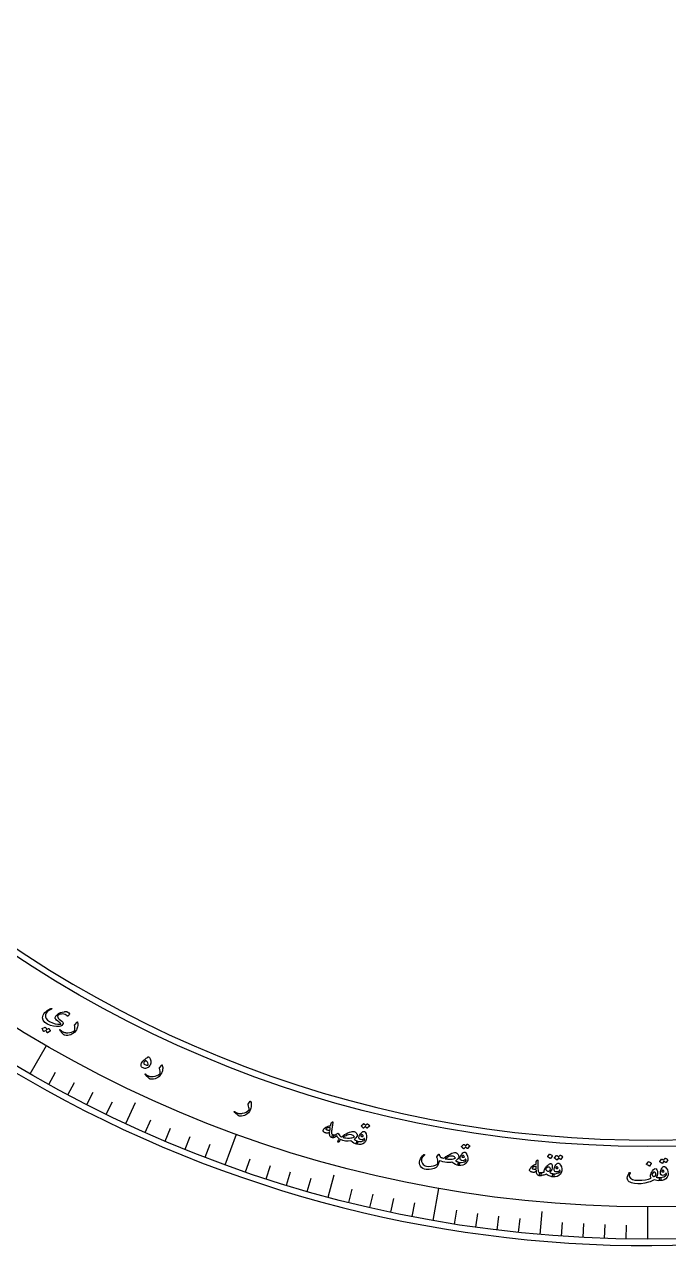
# Model space of a CAD drawing. Header units: millimetres. Extents: x -75 to 75, y -75 to 98.
# Drawn here: x -37.7 to 1.3, y -75 to -1.2 of the extents above; entities that cross this region are included whole.
import ezdxf

# ---------------------------------------------------------------- set-up
doc = ezdxf.new("R2010")
doc.units = ezdxf.units.MM
for name, color, linetype in [('CUT_INNER', 6, 'Continuous'), ('CUT_OUTER', 1, 'Continuous'), ('ENGRAVE', 7, 'Continuous'), ('ENGRAVE_FINE', 8, 'Continuous'), ('TEXT', 5, 'Continuous')]:
    doc.layers.add(name, color=color, linetype=linetype)

msp = doc.modelspace()

# ---------------------------------------------------------------- linework, layer by layer
at = {"layer": 'CUT_INNER'}
msp.add_arc((0.0001, -0.0002), 68.6249, 92.275813, 359.648624, dxfattribs=at)
at = {"layer": 'CUT_OUTER'}
msp.add_arc((0, 0), 75, 178.943758, 5.27344, dxfattribs=at)
at = {"layer": 'ENGRAVE'}
for points in [[(-37.3087, -64.6207), (-36.327, -62.9202)], [(-31.5347, -67.6264), (-30.942, -66.3553)], [(-25.5207, -70.1175), (-24.8491, -68.2724)], [(-19.3124, -72.075), (-18.9494, -70.7203)], [(-12.9572, -73.4839), (-12.6162, -71.5502)], [(-6.5033, -74.3336), (-6.3811, -72.9364)], [(0, -74.6175), (0, -72.654)]]:
    msp.add_lwpolyline(points, dxfattribs=at)
for radius in [74.6175, 72.654, 69.0075]:
    msp.add_circle((0, 0), radius, dxfattribs=at)
at = {"layer": 'ENGRAVE_FINE'}
for points in [[(-36.1753, -65.2619), (-35.7673, -64.5259)], [(-35.0308, -65.8833), (-34.6357, -65.1403)], [(-33.8756, -66.4847), (-33.4936, -65.7349)], [(-32.7102, -67.0658), (-32.3413, -66.3094)], [(-30.3497, -68.1665), (-30.0074, -67.3977)], [(-29.1554, -68.6858), (-28.8266, -67.9112)], [(-27.9522, -69.1841), (-27.637, -68.4039)], [(-26.7405, -69.6614), (-26.439, -68.8758)], [(-24.2931, -70.5522), (-24.0191, -69.7566)], [(-23.0581, -70.9655), (-22.798, -70.1651)], [(-21.816, -71.3571), (-21.57, -70.5523)], [(-20.5674, -71.7269), (-20.3354, -70.918)], [(-18.0516, -72.401), (-17.848, -71.5845)], [(-16.7853, -72.7051), (-16.596, -71.8851)], [(-15.5139, -72.9869), (-15.3389, -72.1638)], [(-14.2377, -73.2466), (-14.0771, -72.4205)], [(-11.6727, -73.6988), (-11.5411, -72.8677)], [(-10.3847, -73.8913), (-10.2676, -73.058)], [(-9.0936, -74.0613), (-8.991, -73.2261)], [(-7.7997, -74.2087), (-7.7117, -73.3718)], [(-5.2051, -74.4357), (-5.1464, -73.5963)], [(-3.9052, -74.5152), (-3.8611, -73.6749)], [(-2.6041, -74.572), (-2.5747, -73.7311)], [(-1.3023, -74.6061), (-1.2876, -73.7648)]]:
    msp.add_lwpolyline(points, dxfattribs=at)
at = {"layer": 'TEXT'}
for points in [[(-35.0761, -61.1278), (-35.1235, -61.0745), (-35.1884, -61.036), (-35.2711, -61.0124), (-35.3714, -61.0035), (-35.4419, -61.0096), (-35.5081, -61.0272), (-35.5698, -61.0565), (-35.6272, -61.0974), (-35.6362, -61.107), (-35.6431, -61.1185), (-35.6481, -61.1317), (-35.651, -61.1466), (-35.6448, -61.2022), (-35.6134, -61.2595), (-35.5569, -61.3187), (-35.4752, -61.3797), (-35.394, -61.4388), (-35.3407, -61.4917), (-35.3153, -61.5385), (-35.318, -61.5791), (-35.3544, -61.6465), (-35.4014, -61.6981), (-35.4593, -61.7338), (-35.5278, -61.7537), (-35.7175, -61.7673), (-35.9022, -61.751), (-36.0818, -61.7047), (-36.2561, -61.6285), (-36.4266, -61.5114), (-36.5279, -61.3799), (-36.5601, -61.2343), (-36.5233, -61.0749), (-36.482, -61), (-36.4237, -60.9267), (-36.3486, -60.8549), (-36.2567, -60.7846), (-36.2286, -60.7665), (-36.2007, -60.7496), (-36.1731, -60.7337), (-36.1456, -60.7189), (-36.1181, -60.7052), (-36.0905, -60.6925), (-36.0628, -60.6808), (-36.0349, -60.6701), (-36.0214, -60.6668), (-36.0117, -60.668), (-36.0059, -60.6736), (-36.0039, -60.6836), (-36.0055, -60.6936), (-36.0095, -60.7022), (-36.016, -60.7093), (-36.025, -60.715), (-36.1701, -60.7904), (-36.2782, -60.8719), (-36.3492, -60.9596), (-36.3829, -61.0537), (-36.3825, -61.1742), (-36.3413, -61.2834), (-36.2595, -61.3812), (-36.1369, -61.4674), (-35.9641, -61.5512), (-35.7955, -61.6044), (-35.6315, -61.6269), (-35.4721, -61.6188), (-35.4615, -61.6164), (-35.4552, -61.6116), (-35.4532, -61.6042), (-35.4556, -61.5944), (-35.4734, -61.5684), (-35.5102, -61.5339), (-35.566, -61.4907), (-35.6409, -61.4389), (-35.7151, -61.3827), (-35.7652, -61.3289), (-35.7915, -61.2775), (-35.7938, -61.2285), (-35.78, -61.1805), (-35.7573, -61.135), (-35.7258, -61.0919), (-35.6853, -61.0513), (-35.59, -60.9808), (-35.4835, -60.9268), (-35.3659, -60.8892), (-35.2373, -60.8679), (-35.2043, -60.8642), (-35.1733, -60.8625), (-35.1443, -60.8626), (-35.1173, -60.8645), (-35.0923, -60.8682), (-35.0694, -60.8734), (-35.0486, -60.8801), (-35.0299, -60.8883), (-34.9647, -60.9343), (-34.9398, -60.9889), (-34.9553, -61.0521), (-35.0112, -61.1239), (-35.0316, -61.1402), (-35.0492, -61.1462), (-35.0641, -61.1421), (-35.0761, -61.1278)], [(-36.1938, -61.879), (-36.1902, -61.8781), (-36.1862, -61.8786), (-36.1818, -61.8806), (-36.177, -61.884), (-36.1628, -61.9012), (-36.1496, -61.9188), (-36.1373, -61.9368), (-36.1261, -61.955), (-36.1157, -61.9738), (-36.1062, -61.9933), (-36.0975, -62.0135), (-36.0898, -62.0344), (-36.0891, -62.0398), (-36.0901, -62.0445), (-36.0929, -62.0485), (-36.0974, -62.0518), (-36.2661, -62.138), (-36.2696, -62.1384), (-36.2732, -62.1363), (-36.2768, -62.1318), (-36.2806, -62.1247), (-36.2827, -62.119), (-36.2866, -62.1106), (-36.2923, -62.0994), (-36.2998, -62.0856), (-36.3091, -62.0688), (-36.3203, -62.0489), (-36.3335, -62.026), (-36.3485, -61.9999), (-36.4811, -62.0656), (-36.4862, -62.067), (-36.4908, -62.0653), (-36.4949, -62.0606), (-36.4984, -62.0529), (-36.5015, -62.0463), (-36.5065, -62.0361), (-36.5134, -62.0223), (-36.5222, -62.0049), (-36.5332, -61.9838), (-36.5465, -61.9589), (-36.5622, -61.9301), (-36.5803, -61.8975), (-36.5816, -61.8931), (-36.5812, -61.8897), (-36.5793, -61.8872), (-36.5757, -61.8856), (-36.408, -61.8068), (-36.4044, -61.8059), (-36.4004, -61.8064), (-36.396, -61.8084), (-36.3912, -61.8118), (-36.3787, -61.8258), (-36.3672, -61.8403), (-36.3565, -61.8553), (-36.3468, -61.8708), (-36.338, -61.8867), (-36.3299, -61.9029), (-36.3226, -61.9194), (-36.3161, -61.9362)], [(-34.4686, -61.494), (-34.4658, -61.4913), (-34.463, -61.4894), (-34.4605, -61.4883), (-34.458, -61.488), (-34.4526, -61.4904), (-34.4477, -61.4962), (-34.4431, -61.5054), (-34.4389, -61.5179), (-34.4277, -61.5763), (-34.4246, -61.6383), (-34.4294, -61.7039), (-34.4422, -61.7731), (-34.4619, -61.8445), (-34.4869, -61.9115), (-34.5174, -61.9744), (-34.5533, -62.033), (-34.6137, -62.1029), (-34.683, -62.1637), (-34.7611, -62.2153), (-34.8481, -62.2576), (-34.941, -62.288), (-35.0358, -62.302), (-35.1324, -62.2995), (-35.2308, -62.2806), (-35.2556, -62.2727), (-35.2785, -62.2614), (-35.2994, -62.2466), (-35.3184, -62.2285), (-35.3595, -62.1819), (-35.3962, -62.1393), (-35.4287, -62.1008), (-35.4569, -62.0664), (-35.4807, -62.0361), (-35.5, -62.01), (-35.5149, -61.9881), (-35.5253, -61.9704), (-35.527, -61.9658), (-35.5277, -61.9618), (-35.5275, -61.9583), (-35.5264, -61.9553), (-35.524, -61.9519), (-35.5211, -61.9492), (-35.5176, -61.9472), (-35.5136, -61.9457), (-35.5093, -61.9453), (-35.5049, -61.9465), (-35.5005, -61.9491), (-35.496, -61.9534), (-35.4693, -61.9798), (-35.4431, -62.0039), (-35.4175, -62.0257), (-35.3923, -62.0453), (-35.3675, -62.0627), (-35.3427, -62.0781), (-35.318, -62.0914), (-35.2934, -62.1028), (-35.2678, -62.1124), (-35.2404, -62.1205), (-35.211, -62.1272), (-35.1798, -62.1323), (-35.1465, -62.1358), (-35.1113, -62.1376), (-35.074, -62.1376), (-35.0347, -62.136), (-34.9202, -62.1237), (-34.8147, -62.0996), (-34.7183, -62.0638), (-34.6308, -62.0162), (-34.6245, -62.0119), (-34.6191, -62.006), (-34.6145, -61.9983), (-34.6108, -61.989), (-34.6014, -61.9268), (-34.5998, -61.8527), (-34.6059, -61.7668), (-34.6197, -61.6691), (-34.6195, -61.6634), (-34.6187, -61.6588), (-34.6172, -61.6551), (-34.6151, -61.6524)], [(-30.1782, -63.6003), (-30.1585, -63.6005), (-30.1395, -63.6076), (-30.1211, -63.6216), (-30.1035, -63.6426), (-30.0652, -63.7068), (-30.038, -63.7721), (-30.022, -63.8385), (-30.0171, -63.9059), (-30.0225, -63.9713), (-30.0381, -64.0334), (-30.0641, -64.092), (-30.1003, -64.1473), (-30.141, -64.1941), (-30.1849, -64.2321), (-30.232, -64.2614), (-30.2822, -64.2819), (-30.3335, -64.2933), (-30.3835, -64.295), (-30.4322, -64.2872), (-30.4795, -64.2699), (-30.5369, -64.2374), (-30.5773, -64.1978), (-30.6009, -64.1512), (-30.6077, -64.0974), (-30.5996, -64.0398), (-30.5777, -63.9798), (-30.5422, -63.9173), (-30.493, -63.8523), (-30.4333, -63.789), (-30.3671, -63.7334), (-30.2946, -63.6854), (-30.2157, -63.6452), (-30.2126, -63.643), (-30.209, -63.6384), (-30.2049, -63.6316), (-30.2002, -63.6223), (-30.1948, -63.6124), (-30.1893, -63.6054), (-30.1838, -63.6014), (-30.1782, -63.6003)], [(-30.1909, -64.0931), (-30.1783, -64.0868), (-30.1712, -64.0745), (-30.1696, -64.0561), (-30.1736, -64.0317), (-30.1951, -63.963), (-30.222, -63.9091), (-30.2544, -63.87), (-30.2923, -63.8456), (-30.3131, -63.84), (-30.3357, -63.8418), (-30.3602, -63.8512), (-30.3866, -63.8682), (-30.4109, -63.8884), (-30.4292, -63.9077), (-30.4416, -63.926), (-30.448, -63.9435), (-30.4493, -63.9804), (-30.437, -64.0132), (-30.4109, -64.0417), (-30.3712, -64.0659), (-30.3235, -64.0848), (-30.2776, -64.0957), (-30.2334, -64.0984), (-30.1909, -64.0931)], [(-29.354, -64.0933), (-29.3514, -64.0903), (-29.3488, -64.0882), (-29.3463, -64.0868), (-29.344, -64.0863), (-29.3384, -64.0883), (-29.3329, -64.0937), (-29.3276, -64.1025), (-29.3224, -64.1147), (-29.3066, -64.1719), (-29.2984, -64.2334), (-29.2979, -64.2992), (-29.305, -64.3693), (-29.3188, -64.442), (-29.3383, -64.5109), (-29.3636, -64.576), (-29.3946, -64.6373), (-29.4491, -64.7119), (-29.5132, -64.7781), (-29.5868, -64.8359), (-29.6701, -64.8852), (-29.7603, -64.923), (-29.8536, -64.9447), (-29.9501, -64.9501), (-30.0497, -64.9391), (-30.0751, -64.9333), (-30.0988, -64.9239), (-30.1209, -64.9109), (-30.1413, -64.8944), (-30.186, -64.8513), (-30.2261, -64.8118), (-30.2615, -64.7761), (-30.2924, -64.7441), (-30.3187, -64.7158), (-30.3401, -64.6913), (-30.3567, -64.6707), (-30.3685, -64.654), (-30.3705, -64.6495), (-30.3716, -64.6456), (-30.3717, -64.642), (-30.3708, -64.639), (-30.3687, -64.6355), (-30.366, -64.6325), (-30.3627, -64.6302), (-30.3588, -64.6284), (-30.3545, -64.6277), (-30.35, -64.6284), (-30.3454, -64.6308), (-30.3406, -64.6346), (-30.3119, -64.6587), (-30.2838, -64.6806), (-30.2565, -64.7003), (-30.2298, -64.7178), (-30.2037, -64.7331), (-30.1777, -64.7464), (-30.152, -64.7577), (-30.1265, -64.7671), (-30.1003, -64.7746), (-30.0723, -64.7804), (-30.0425, -64.7846), (-30.0109, -64.7872), (-29.9775, -64.788), (-29.9422, -64.7869), (-29.905, -64.7839), (-29.866, -64.7791), (-29.7529, -64.7575), (-29.6497, -64.7249), (-29.5565, -64.6814), (-29.4732, -64.6269), (-29.4673, -64.6221), (-29.4623, -64.6157), (-29.4584, -64.6077), (-29.4555, -64.5981), (-29.4512, -64.5354), (-29.4556, -64.4614), (-29.4686, -64.3763), (-29.4903, -64.28), (-29.4906, -64.2744), (-29.4902, -64.2697), (-29.489, -64.2659), (-29.4871, -64.263)], [(-24.0194, -66.2772), (-24.017, -66.2741), (-24.0146, -66.2717), (-24.0123, -66.2702), (-24.01, -66.2695), (-24.0042, -66.271), (-23.9984, -66.2759), (-23.9924, -66.2843), (-23.9862, -66.296), (-23.9657, -66.3517), (-23.9525, -66.4124), (-23.9466, -66.4779), (-23.948, -66.5483), (-23.9558, -66.6219), (-23.9696, -66.6922), (-23.9895, -66.7591), (-24.0154, -66.8228), (-24.0637, -66.9016), (-24.1221, -66.9728), (-24.1908, -67.0364), (-24.2698, -67.0923), (-24.3565, -67.1374), (-24.4478, -67.1666), (-24.5435, -67.1799), (-24.6437, -67.1771), (-24.6694, -67.1734), (-24.6938, -67.166), (-24.7169, -67.1548), (-24.7386, -67.14), (-24.7867, -67.1007), (-24.8298, -67.0646), (-24.8681, -67.0319), (-24.9015, -67.0025), (-24.93, -66.9765), (-24.9533, -66.9539), (-24.9715, -66.9347), (-24.9847, -66.919), (-24.9871, -66.9147), (-24.9884, -66.9108), (-24.9888, -66.9073), (-24.9882, -66.9042), (-24.9864, -66.9005), (-24.984, -66.8974), (-24.9809, -66.8948), (-24.9771, -66.8927), (-24.9729, -66.8916), (-24.9684, -66.892), (-24.9636, -66.8939), (-24.9585, -66.8974), (-24.9279, -66.9191), (-24.8981, -66.9386), (-24.8693, -66.956), (-24.8413, -66.9712), (-24.8139, -66.9843), (-24.787, -66.9955), (-24.7605, -67.0047), (-24.7343, -67.0119), (-24.7075, -67.0172), (-24.6791, -67.0208), (-24.6491, -67.0225), (-24.6174, -67.0225), (-24.5841, -67.0206), (-24.549, -67.0166), (-24.5122, -67.0106), (-24.4737, -67.0026), (-24.3627, -66.9719), (-24.2625, -66.931), (-24.1732, -66.8799), (-24.0946, -66.8188), (-24.0891, -66.8136), (-24.0847, -66.8068), (-24.0814, -66.7985), (-24.0793, -66.7887), (-24.0801, -66.7258), (-24.0906, -66.6525), (-24.1105, -66.5687), (-24.14, -66.4745), (-24.1408, -66.4689), (-24.1407, -66.4642), (-24.1399, -66.4603), (-24.1382, -66.4573)], [(-19.0459, -67.5252), (-19.0306, -67.5159), (-19.0209, -67.517), (-19.0168, -67.5285), (-19.0184, -67.5504), (-19.0206, -67.5633), (-19.0233, -67.5812), (-19.0266, -67.604), (-19.0305, -67.632), (-19.0353, -67.6651), (-19.041, -67.7037), (-19.0477, -67.7477), (-19.0553, -67.7971), (-19.0628, -67.8457), (-19.0695, -67.8893), (-19.0755, -67.9277), (-19.0807, -67.961), (-19.0851, -67.9891), (-19.0887, -68.0119), (-19.0915, -68.0293), (-19.0935, -68.0413), (-19.1037, -68.1178), (-19.1049, -68.1792), (-19.0968, -68.2254), (-19.0796, -68.2565), (-19.0653, -68.2707), (-19.0465, -68.2826), (-19.0232, -68.2922), (-18.9955, -68.2995), (-18.9799, -68.3067), (-18.9696, -68.3182), (-18.9645, -68.3339), (-18.9647, -68.3538), (-18.9691, -68.3767), (-18.9762, -68.3991), (-18.9858, -68.421), (-18.9981, -68.4425), (-19.011, -68.4601), (-19.0234, -68.4725), (-19.035, -68.4796), (-19.0461, -68.4814), (-19.0992, -68.4661), (-19.1423, -68.4437), (-19.1755, -68.4143), (-19.1988, -68.3778), (-19.2135, -68.3297), (-19.2199, -68.27), (-19.2181, -68.1987), (-19.2082, -68.1158), (-19.2503, -68.1561), (-19.2902, -68.1858), (-19.3276, -68.2051), (-19.3626, -68.2138), (-19.3888, -68.2131), (-19.4182, -68.2073), (-19.4508, -68.1965), (-19.4866, -68.1807), (-19.5234, -68.1606), (-19.5534, -68.1408), (-19.5767, -68.1213), (-19.5932, -68.1021), (-19.6048, -68.0809), (-19.6107, -68.0605), (-19.6108, -68.041), (-19.6052, -68.0223), (-19.5938, -68.0002), (-19.5783, -67.9765), (-19.5589, -67.9513), (-19.5355, -67.9245), (-19.5104, -67.898), (-19.4892, -67.8772), (-19.4718, -67.8621), (-19.4582, -67.8528), (-19.3881, -67.8189), (-19.3138, -67.7894), (-19.2355, -67.7642), (-19.1531, -67.7434), (-19.1447, -67.7039), (-19.1372, -67.67), (-19.1303, -67.6415), (-19.1243, -67.6186), (-19.1177, -67.5997), (-19.1095, -67.5835), (-19.0996, -67.57), (-19.088, -67.5591)], [(-19.1738, -67.8705), (-19.2539, -67.875), (-19.3246, -67.8883), (-19.3859, -67.9104), (-19.4379, -67.9415), (-19.4422, -67.9466), (-19.4436, -67.9519), (-19.442, -67.9575), (-19.4376, -67.9634), (-19.4191, -67.9785), (-19.3983, -67.9919), (-19.375, -68.0036), (-19.3494, -68.0137), (-19.3214, -68.0221), (-19.291, -68.0289), (-19.2583, -68.034), (-19.2231, -68.0375), (-19.2175, -68.0373), (-19.2112, -68.036), (-19.2044, -68.0334), (-19.1969, -68.0296), (-19.1935, -68.0128), (-19.1902, -67.995), (-19.187, -67.9764), (-19.184, -67.957), (-19.1812, -67.9367), (-19.1786, -67.9155), (-19.1761, -67.8934), (-19.1738, -67.8705)], [(-16.9469, -67.6434), (-16.9437, -67.6415), (-16.9398, -67.6409), (-16.9352, -67.6415), (-16.9298, -67.6434), (-16.9119, -67.6558), (-16.8948, -67.6689), (-16.8786, -67.6825), (-16.8631, -67.6968), (-16.8484, -67.7118), (-16.8343, -67.7277), (-16.8208, -67.7446), (-16.8079, -67.7624), (-16.8058, -67.7674), (-16.8056, -67.7722), (-16.8071, -67.7768), (-16.8105, -67.7812), (-16.9456, -67.9119), (-16.9487, -67.9132), (-16.9526, -67.9123), (-16.9573, -67.9089), (-16.9627, -67.9033), (-16.9662, -67.8984), (-16.9721, -67.8915), (-16.9804, -67.8824), (-16.9911, -67.8713), (-17.0043, -67.8579), (-17.0202, -67.8421), (-17.0386, -67.8239), (-17.0596, -67.8033), (-17.1664, -67.904), (-17.1708, -67.9068), (-17.1756, -67.9065), (-17.1807, -67.9032), (-17.186, -67.8969), (-17.1907, -67.8914), (-17.1981, -67.883), (-17.2082, -67.8718), (-17.2211, -67.8577), (-17.237, -67.8406), (-17.2562, -67.8206), (-17.2786, -67.7976), (-17.3042, -67.7716), (-17.3065, -67.7677), (-17.3071, -67.7643), (-17.306, -67.7614), (-17.3031, -67.7589), (-17.1669, -67.6356), (-17.1637, -67.6336), (-17.1598, -67.633), (-17.1552, -67.6337), (-17.1498, -67.6356), (-17.1344, -67.6453), (-17.1197, -67.6559), (-17.1057, -67.6672), (-17.0925, -67.6793), (-17.0799, -67.692), (-17.068, -67.7052), (-17.0568, -67.7189), (-17.0462, -67.7331)], [(-18.5641, -68.5897), (-18.5895, -68.6292), (-18.6101, -68.6626), (-18.6257, -68.69), (-18.6364, -68.7114), (-18.6455, -68.7286), (-18.6556, -68.7415), (-18.6666, -68.7501), (-18.6787, -68.7543), (-18.6895, -68.7545), (-18.6991, -68.7525), (-18.7075, -68.7485), (-18.7149, -68.7423), (-18.7191, -68.7169), (-18.7062, -68.6761), (-18.6762, -68.6199), (-18.6293, -68.5482), (-18.6568, -68.5301), (-18.6814, -68.5111), (-18.7031, -68.4914), (-18.7218, -68.4708), (-18.7383, -68.4486), (-18.7537, -68.424), (-18.7678, -68.397), (-18.7808, -68.3676), (-18.8546, -68.4251), (-18.9234, -68.4632), (-18.9873, -68.482), (-19.0461, -68.4814), (-19.0562, -68.4771), (-19.0638, -68.4683), (-19.0687, -68.4551), (-19.0711, -68.4375), (-19.0701, -68.3991), (-19.0636, -68.3655), (-19.0516, -68.3367), (-19.0341, -68.3127), (-19.0236, -68.3036), (-19.0137, -68.2983), (-19.0043, -68.297), (-18.9955, -68.2995), (-18.9469, -68.3097), (-18.8883, -68.3004), (-18.8197, -68.2719), (-18.7413, -68.224), (-18.7322, -68.2184), (-18.7238, -68.2157), (-18.7163, -68.2162), (-18.7097, -68.2196), (-18.706, -68.2221), (-18.7025, -68.2254), (-18.6993, -68.2294), (-18.6962, -68.2342), (-18.6932, -68.2395), (-18.69, -68.2451), (-18.6866, -68.2511), (-18.683, -68.2574), (-18.6479, -68.3152), (-18.6041, -68.3632), (-18.5515, -68.4012), (-18.4902, -68.4294), (-18.4054, -68.3602), (-18.3144, -68.2975), (-18.2171, -68.2413), (-18.1136, -68.1915), (-18.0137, -68.1515), (-17.9246, -68.1232), (-17.8463, -68.1067), (-17.7787, -68.1019), (-17.7372, -68.1079), (-17.6964, -68.1238), (-17.6563, -68.1495), (-17.6168, -68.1851), (-17.5832, -68.2243), (-17.5594, -68.2638), (-17.5453, -68.3034), (-17.5409, -68.3432), (-17.5823, -68.4175), (-17.6271, -68.483), (-17.6755, -68.5397), (-17.7273, -68.5876), (-17.6998, -68.6051), (-17.6731, -68.6214), (-17.6471, -68.6365), (-17.6219, -68.6505), (-17.5975, -68.6631), (-17.5737, -68.674), (-17.5505, -68.6832), (-17.528, -68.6908), (-17.5206, -68.6961), (-17.5165, -68.7073), (-17.5158, -68.7243), (-17.5186, -68.7473), (-17.5297, -68.8044), (-17.5428, -68.8445), (-17.5578, -68.8676), (-17.5747, -68.8737), (-17.6588, -68.851), (-17.7481, -68.8092), (-17.8425, -68.7484), (-17.9418, -68.6684), (-18.1061, -68.6901), (-18.2647, -68.6842), (-18.4174, -68.6507), (-18.5641, -68.5897)], [(-17.725, -68.4192), (-17.7944, -68.3409), (-17.8884, -68.3003), (-18.0071, -68.2971), (-18.1508, -68.3314), (-18.2254, -68.3592), (-18.2921, -68.3909), (-18.351, -68.4265), (-18.4021, -68.4662), (-18.3214, -68.4863), (-18.2303, -68.4996), (-18.1287, -68.5061), (-18.0166, -68.5057), (-17.9427, -68.4994), (-17.8704, -68.4865), (-17.7997, -68.4673), (-17.7307, -68.4416), (-17.7241, -68.4378), (-17.7209, -68.4328), (-17.7212, -68.4266), (-17.725, -68.4192)], [(-17.1303, -68.1013), (-17.1169, -68.1068), (-17.103, -68.1168), (-17.0887, -68.1312), (-17.0738, -68.1501), (-17.0159, -68.2545), (-16.9845, -68.3637), (-16.9798, -68.4775), (-17.0018, -68.5961), (-17.0231, -68.6553), (-17.0491, -68.7064), (-17.0799, -68.7493), (-17.1155, -68.7839), (-17.2189, -68.848), (-17.33, -68.8843), (-17.4486, -68.8929), (-17.5747, -68.8737), (-17.5863, -68.8676), (-17.5947, -68.8562), (-17.5998, -68.8393), (-17.6016, -68.8171), (-17.6013, -68.8051), (-17.6001, -68.7931), (-17.5979, -68.7811), (-17.5947, -68.769), (-17.591, -68.7573), (-17.587, -68.7461), (-17.5827, -68.7356), (-17.5782, -68.7256), (-17.5681, -68.709), (-17.5564, -68.6976), (-17.543, -68.6916), (-17.528, -68.6908), (-17.4045, -68.7052), (-17.2932, -68.7016), (-17.1944, -68.6802), (-17.108, -68.641), (-17.1043, -68.6115), (-17.1029, -68.5877), (-17.1036, -68.5695), (-17.1066, -68.557), (-17.1111, -68.5458), (-17.1159, -68.5379), (-17.121, -68.5336), (-17.1264, -68.5326), (-17.1304, -68.533), (-17.1338, -68.534), (-17.1365, -68.5358), (-17.1386, -68.5382), (-17.1682, -68.5735), (-17.2002, -68.5985), (-17.2344, -68.6131), (-17.271, -68.6175), (-17.3697, -68.6005), (-17.4295, -68.5573), (-17.4504, -68.488), (-17.4325, -68.3926), (-17.4106, -68.3408), (-17.3802, -68.289), (-17.3412, -68.2373), (-17.2935, -68.1855), (-17.2463, -68.1426), (-17.2034, -68.1142), (-17.1647, -68.1005), (-17.1303, -68.1013)], [(-17.2525, -68.3041), (-17.274, -68.3048), (-17.2937, -68.3159), (-17.3114, -68.3375), (-17.3273, -68.3696), (-17.3285, -68.375), (-17.3291, -68.3789), (-17.329, -68.3813), (-17.3283, -68.3823), (-17.3092, -68.3924), (-17.2892, -68.4003), (-17.2683, -68.406), (-17.2467, -68.4094), (-17.227, -68.4102), (-17.2102, -68.4083), (-17.1963, -68.4039), (-17.1852, -68.3968), (-17.1998, -68.3584), (-17.2159, -68.3301), (-17.2334, -68.312), (-17.2525, -68.3041)], [(-11.0474, -69.3483), (-11.0336, -69.3526), (-11.0189, -69.3613), (-11.0033, -69.3744), (-10.9868, -69.3919), (-10.9199, -69.4909), (-10.879, -69.5968), (-10.8642, -69.7098), (-10.8756, -69.8298), (-10.8916, -69.8907), (-10.9131, -69.9439), (-10.94, -69.9893), (-10.9723, -70.027), (-11.0697, -70.0999), (-11.1771, -70.1459), (-11.2945, -70.165), (-11.4218, -70.157), (-11.434, -70.1519), (-11.4433, -70.1413), (-11.4498, -70.1249), (-11.4536, -70.1029), (-11.4544, -70.091), (-11.4542, -70.0789), (-11.4531, -70.0667), (-11.451, -70.0544), (-11.4483, -70.0424), (-11.4453, -70.0309), (-11.442, -70.0201), (-11.4384, -70.0098), (-11.4298, -69.9923), (-11.4191, -69.98), (-11.4063, -69.9727), (-11.3915, -69.9706), (-11.2671, -69.974), (-11.1567, -69.9607), (-11.0601, -69.9306), (-10.9775, -69.8839), (-10.9765, -69.8542), (-10.9771, -69.8304), (-10.9794, -69.8123), (-10.9835, -69.8002), (-10.989, -69.7893), (-10.9944, -69.782), (-10.9999, -69.7781), (-11.0054, -69.7776), (-11.0094, -69.7783), (-11.0126, -69.7796), (-11.0152, -69.7816), (-11.0171, -69.7843), (-11.0435, -69.822), (-11.0731, -69.8497), (-11.1059, -69.8673), (-11.1419, -69.8749), (-11.2417, -69.8667), (-11.3052, -69.829), (-11.3321, -69.7618), (-11.3227, -69.6652), (-11.3055, -69.6117), (-11.2797, -69.5574), (-11.2454, -69.5024), (-11.2026, -69.4467), (-11.1593, -69.3997), (-11.1191, -69.3677), (-11.0818, -69.3505), (-11.0474, -69.3483)], [(-10.9051, -68.876), (-10.9021, -68.8739), (-10.8983, -68.8729), (-10.8936, -68.8731), (-10.8881, -68.8745), (-10.8692, -68.8853), (-10.851, -68.8968), (-10.8336, -68.909), (-10.817, -68.9218), (-10.801, -68.9354), (-10.7855, -68.9501), (-10.7706, -68.9657), (-10.7562, -68.9822), (-10.7537, -68.987), (-10.753, -68.9918), (-10.7541, -68.9965), (-10.7571, -69.0012), (-10.8801, -69.1433), (-10.8832, -69.145), (-10.8871, -69.1443), (-10.8921, -69.1414), (-10.8979, -69.1363), (-10.9018, -69.1317), (-10.9083, -69.1253), (-10.9174, -69.1171), (-10.9291, -69.1069), (-10.9434, -69.0948), (-10.9606, -69.0804), (-10.9805, -69.0639), (-11.0033, -69.0452), (-11.1008, -69.155), (-11.105, -69.1581), (-11.1097, -69.1583), (-11.1151, -69.1555), (-11.121, -69.1496), (-11.1261, -69.1445), (-11.1342, -69.1369), (-11.1453, -69.1266), (-11.1594, -69.1137), (-11.1767, -69.0981), (-11.1976, -69.0799), (-11.2219, -69.0589), (-11.2497, -69.0353), (-11.2524, -69.0316), (-11.2533, -69.0283), (-11.2524, -69.0253), (-11.2497, -69.0225), (-11.125, -68.8876), (-11.122, -68.8854), (-11.1182, -68.8845), (-11.1135, -68.8847), (-11.1079, -68.8861), (-11.0917, -68.8945), (-11.0762, -68.9037), (-11.0613, -68.9137), (-11.047, -68.9246), (-11.0334, -68.9361), (-11.0204, -68.9482), (-11.008, -68.9609), (-10.9962, -68.9741)], [(-12.1401, -69.9788), (-12.2595, -69.9616), (-12.372, -69.9376), (-12.4777, -69.907), (-12.5766, -69.8697), (-12.6308, -70.0248), (-12.6818, -70.1438), (-12.7296, -70.2265), (-12.7741, -70.2731), (-12.908, -70.3444), (-13.0528, -70.3898), (-13.2084, -70.4092), (-13.3747, -70.4025), (-13.4886, -70.3797), (-13.5844, -70.3389), (-13.662, -70.28), (-13.7214, -70.2033), (-13.761, -70.1183), (-13.7808, -70.0324), (-13.7809, -69.9455), (-13.7615, -69.8577), (-13.7192, -69.7503), (-13.6653, -69.6553), (-13.5996, -69.5728), (-13.5224, -69.5026), (-13.5127, -69.4954), (-13.5041, -69.4912), (-13.4966, -69.49), (-13.4903, -69.4918), (-13.4845, -69.4956), (-13.4807, -69.5001), (-13.4789, -69.5052), (-13.4791, -69.511), (-13.4809, -69.5172), (-13.4841, -69.5234), (-13.4887, -69.5296), (-13.4946, -69.5358), (-13.6116, -69.6629), (-13.671, -69.7888), (-13.6725, -69.9139), (-13.6157, -70.0379), (-13.5675, -70.095), (-13.5083, -70.1404), (-13.4382, -70.1743), (-13.3571, -70.1966), (-13.2154, -70.2139), (-13.0779, -70.2113), (-12.9446, -70.1887), (-12.8155, -70.1461), (-12.7775, -70.1263), (-12.7429, -70.1013), (-12.7116, -70.0711), (-12.6837, -70.0358), (-12.6802, -70.0305), (-12.6779, -70.024), (-12.6766, -70.0163), (-12.6764, -70.0073), (-12.6749, -69.9168), (-12.6828, -69.8329), (-12.7002, -69.7555), (-12.727, -69.6847), (-12.7318, -69.6726), (-12.734, -69.662), (-12.7336, -69.6531), (-12.7305, -69.6456), (-12.6357, -69.4881), (-12.6289, -69.48), (-12.6225, -69.4745), (-12.6167, -69.4715), (-12.6113, -69.4712), (-12.6073, -69.4728), (-12.6037, -69.4763), (-12.6004, -69.4816), (-12.5974, -69.4886), (-12.5446, -69.6325), (-12.5292, -69.6454), (-12.5104, -69.6578), (-12.4883, -69.6698), (-12.4626, -69.6813), (-12.4338, -69.6926), (-12.4019, -69.7038), (-12.3669, -69.7151), (-12.3288, -69.7264), (-12.2825, -69.6913), (-12.2353, -69.6571), (-12.1871, -69.6239), (-12.1379, -69.5917), (-12.0877, -69.5604), (-12.0365, -69.53), (-11.9843, -69.5005), (-11.9312, -69.472), (-11.8307, -69.4241), (-11.7438, -69.3923), (-11.6702, -69.3768), (-11.61, -69.3776), (-11.5727, -69.3877), (-11.5389, -69.4048), (-11.5087, -69.4291), (-11.482, -69.4605), (-11.4586, -69.4973), (-11.4398, -69.5355), (-11.4258, -69.575), (-11.4164, -69.6159), (-11.416, -69.6237), (-11.4164, -69.6318), (-11.4177, -69.6404), (-11.4198, -69.6493), (-11.4406, -69.6993), (-11.4744, -69.752), (-11.5211, -69.8073), (-11.5808, -69.8651), (-11.5888, -69.8707), (-11.5958, -69.8754), (-11.6019, -69.8792), (-11.6071, -69.882), (-11.5772, -69.8981), (-11.5482, -69.9128), (-11.5201, -69.9261), (-11.4927, -69.9381), (-11.4662, -69.9487), (-11.4405, -69.9576), (-11.4156, -69.9649), (-11.3915, -69.9706), (-11.3836, -69.9753), (-11.3785, -69.986), (-11.3764, -70.003), (-11.3771, -70.0261), (-11.3831, -70.084), (-11.3926, -70.1251), (-11.4055, -70.1494), (-11.4218, -70.157), (-11.5126, -70.1417), (-11.611, -70.1052), (-11.717, -70.0473), (-11.8305, -69.968), (-11.9021, -69.979), (-11.9775, -69.9844), (-12.0569, -69.9844), (-12.1401, -69.9788)], [(-11.7604, -69.6033), (-11.8463, -69.5954), (-11.9284, -69.6013), (-12.0069, -69.621), (-12.0818, -69.6547), (-12.235, -69.7514), (-12.1984, -69.7582), (-12.1604, -69.7639), (-12.1212, -69.7685), (-12.0808, -69.7719), (-12.0388, -69.7742), (-11.9951, -69.7755), (-11.9495, -69.7758), (-11.9023, -69.7749), (-11.8115, -69.7691), (-11.7341, -69.7566), (-11.67, -69.7376), (-11.6192, -69.712), (-11.6485, -69.6699), (-11.6817, -69.6378), (-11.719, -69.6156), (-11.7604, -69.6033)], [(-11.1511, -69.5611), (-11.1726, -69.5637), (-11.1912, -69.5765), (-11.207, -69.5996), (-11.2199, -69.633), (-11.2206, -69.6384), (-11.2209, -69.6424), (-11.2206, -69.6448), (-11.2198, -69.6457), (-11.1998, -69.6541), (-11.1792, -69.6602), (-11.158, -69.664), (-11.1361, -69.6655), (-11.1164, -69.6645), (-11.0999, -69.6612), (-11.0864, -69.6555), (-11.076, -69.6475), (-11.0939, -69.6105), (-11.1124, -69.5838), (-11.1315, -69.5673), (-11.1511, -69.5611)], [(-6.6746, -69.8416), (-6.6612, -69.8297), (-6.6514, -69.8291), (-6.6454, -69.8396), (-6.643, -69.8615), (-6.6428, -69.8745), (-6.6423, -69.8926), (-6.6415, -69.9157), (-6.6404, -69.9439), (-6.6391, -69.9773), (-6.6378, -70.0163), (-6.6365, -70.0608), (-6.6352, -70.1108), (-6.6339, -70.16), (-6.6328, -70.204), (-6.6318, -70.2429), (-6.6309, -70.2766), (-6.6303, -70.3051), (-6.6297, -70.3281), (-6.6294, -70.3457), (-6.6291, -70.3579), (-6.6256, -70.435), (-6.6157, -70.4956), (-6.5995, -70.5396), (-6.577, -70.5672), (-6.5604, -70.5786), (-6.5398, -70.5869), (-6.5152, -70.5922), (-6.4866, -70.5945), (-6.47, -70.5988), (-6.4578, -70.6082), (-6.45, -70.6227), (-6.4466, -70.6424), (-6.4469, -70.6657), (-6.4498, -70.6889), (-6.4554, -70.7123), (-6.4636, -70.7356), (-6.4732, -70.7553), (-6.4831, -70.7696), (-6.4934, -70.7787), (-6.5039, -70.7825), (-6.5588, -70.7769), (-6.6053, -70.7625), (-6.6432, -70.7395), (-6.6727, -70.7078), (-6.6957, -70.6631), (-6.7127, -70.6055), (-6.7237, -70.535), (-6.7287, -70.4517), (-6.763, -70.4989), (-6.7969, -70.5353), (-6.8302, -70.5609), (-6.8631, -70.5757), (-6.889, -70.5797), (-6.9189, -70.5792), (-6.953, -70.5744), (-6.991, -70.5653), (-7.0308, -70.5521), (-7.0639, -70.538), (-7.0903, -70.523), (-7.1099, -70.507), (-7.1252, -70.4882), (-7.1346, -70.4692), (-7.1382, -70.45), (-7.136, -70.4306), (-7.1287, -70.4068), (-7.1178, -70.3808), (-7.1032, -70.3525), (-7.085, -70.3219), (-7.065, -70.2914), (-7.0478, -70.2671), (-7.0334, -70.2492), (-7.0217, -70.2376), (-6.9588, -70.1917), (-6.891, -70.1494), (-6.8184, -70.1106), (-6.741, -70.0755), (-6.7399, -70.0351), (-6.7385, -70.0004), (-6.7369, -69.9711), (-6.735, -69.9475), (-6.7319, -69.9278), (-6.7267, -69.9104), (-6.7193, -69.8953), (-6.7099, -69.8825)], [(-5.8432, -70.0424), (-5.8402, -70.0427), (-5.8375, -70.0431), (-5.8351, -70.0436), (-5.8329, -70.0443), (-5.8309, -70.045), (-5.8288, -70.0459), (-5.8268, -70.0469), (-5.8248, -70.0481), (-5.8037, -70.0689), (-5.7875, -70.0959), (-5.7762, -70.1291), (-5.7699, -70.1684), (-5.7683, -70.2473), (-5.7778, -70.323), (-5.7984, -70.3953), (-5.83, -70.4644), (-5.8389, -70.4805), (-5.8484, -70.4966), (-5.8585, -70.5126), (-5.869, -70.5285), (-5.8801, -70.5445), (-5.8917, -70.5603), (-5.9038, -70.5761), (-5.9165, -70.5919), (-5.8854, -70.6055), (-5.8553, -70.6178), (-5.8262, -70.6288), (-5.798, -70.6386), (-5.7707, -70.6469), (-5.7443, -70.6538), (-5.7189, -70.659), (-5.6944, -70.6628), (-5.6852, -70.6668), (-5.6787, -70.6772), (-5.6748, -70.694), (-5.6735, -70.7171), (-5.6749, -70.7752), (-5.6815, -70.8169), (-5.693, -70.8422), (-5.7096, -70.851), (-5.7997, -70.8431), (-5.9002, -70.8143), (-6.011, -70.7645), (-6.132, -70.6935), (-6.1761, -70.7097), (-6.2252, -70.7254), (-6.2793, -70.7406), (-6.3384, -70.7554), (-6.3974, -70.7685), (-6.4447, -70.7774), (-6.4802, -70.782), (-6.5039, -70.7825), (-6.5154, -70.7785), (-6.5249, -70.769), (-6.5322, -70.7538), (-6.5375, -70.733), (-6.5391, -70.7213), (-6.5398, -70.7096), (-6.5396, -70.6981), (-6.5384, -70.6866), (-6.5367, -70.6752), (-6.5345, -70.6638), (-6.5319, -70.6524), (-6.529, -70.6411), (-6.5207, -70.6206), (-6.5109, -70.6059), (-6.4995, -70.5972), (-6.4866, -70.5945), (-6.4561, -70.5918), (-6.4264, -70.5887), (-6.3974, -70.585), (-6.3692, -70.5809), (-6.3415, -70.5764), (-6.314, -70.5714), (-6.2868, -70.566), (-6.2597, -70.5602), (-6.2595, -70.513), (-6.2523, -70.4645), (-6.2381, -70.4148), (-6.2171, -70.3639), (-6.1951, -70.3234), (-6.1704, -70.2843), (-6.1427, -70.2469), (-6.1122, -70.211), (-6.0786, -70.1767), (-6.0416, -70.1439), (-6.0013, -70.1128), (-5.9576, -70.0832), (-5.9239, -70.064), (-5.8936, -70.0508), (-5.8667, -70.0436), (-5.8432, -70.0424)], [(-5.9246, -69.4756), (-5.9218, -69.4732), (-5.9181, -69.4719), (-5.9134, -69.4718), (-5.9078, -69.4728), (-5.8691, -69.4926), (-5.833, -69.5159), (-5.7996, -69.5427), (-5.7687, -69.5729), (-5.7658, -69.5773), (-5.7647, -69.5816), (-5.7655, -69.5858), (-5.768, -69.5898), (-5.8784, -69.7405), (-5.8824, -69.744), (-5.8871, -69.7445), (-5.8926, -69.7421), (-5.899, -69.7367), (-5.9044, -69.732), (-5.9131, -69.7249), (-5.9249, -69.7155), (-5.9399, -69.7037), (-5.9584, -69.6895), (-5.9805, -69.6729), (-6.0063, -69.6538), (-6.0358, -69.6323), (-6.0397, -69.6288), (-6.0415, -69.6255), (-6.0412, -69.6224), (-6.0389, -69.6194)], [(-5.4018, -70.0147), (-5.3877, -70.0179), (-5.3723, -70.0254), (-5.3557, -70.0371), (-5.3379, -70.0532), (-5.2632, -70.1464), (-5.2139, -70.2487), (-5.19, -70.3601), (-5.1917, -70.4807), (-5.2027, -70.5427), (-5.2197, -70.5974), (-5.2429, -70.6449), (-5.2721, -70.685), (-5.3632, -70.7656), (-5.4666, -70.8202), (-5.5821, -70.8486), (-5.7096, -70.851), (-5.7221, -70.8469), (-5.7323, -70.837), (-5.7401, -70.8213), (-5.7456, -70.7997), (-5.7474, -70.7878), (-5.7482, -70.7758), (-5.748, -70.7635), (-5.747, -70.7511), (-5.7453, -70.7389), (-5.7432, -70.7272), (-5.7408, -70.7161), (-5.738, -70.7056), (-5.7308, -70.6875), (-5.7212, -70.6743), (-5.7091, -70.6661), (-5.6944, -70.6628), (-5.5702, -70.6561), (-5.4612, -70.6339), (-5.3674, -70.5961), (-5.2889, -70.5429), (-5.2902, -70.5132), (-5.2927, -70.4895), (-5.2965, -70.4717), (-5.3016, -70.4599), (-5.3079, -70.4495), (-5.3139, -70.4426), (-5.3197, -70.4392), (-5.3252, -70.4392), (-5.3291, -70.4402), (-5.3322, -70.4418), (-5.3346, -70.444), (-5.3363, -70.4467), (-5.3596, -70.4865), (-5.3868, -70.5165), (-5.4181, -70.5367), (-5.4534, -70.5472), (-5.5536, -70.5471), (-5.6198, -70.5146), (-5.6521, -70.4498), (-5.6505, -70.3528), (-5.6377, -70.298), (-5.6164, -70.2419), (-5.5867, -70.1843), (-5.5485, -70.1252), (-5.5092, -70.0749), (-5.4717, -70.0397), (-5.4359, -70.0197), (-5.4018, -70.0147)], [(-5.2982, -69.5324), (-5.2954, -69.53), (-5.2917, -69.5287), (-5.287, -69.5286), (-5.2813, -69.5295), (-5.2616, -69.5388), (-5.2426, -69.5488), (-5.2243, -69.5595), (-5.2066, -69.5709), (-5.1896, -69.5832), (-5.173, -69.5966), (-5.1569, -69.6109), (-5.1412, -69.6263), (-5.1383, -69.6308), (-5.1372, -69.6355), (-5.1379, -69.6403), (-5.1405, -69.6452), (-5.2517, -69.7968), (-5.2545, -69.7987), (-5.2586, -69.7984), (-5.2637, -69.7959), (-5.27, -69.7912), (-5.2742, -69.787), (-5.2812, -69.7812), (-5.2909, -69.7737), (-5.3034, -69.7645), (-5.3187, -69.7535), (-5.3369, -69.7406), (-5.3582, -69.7258), (-5.3824, -69.709), (-5.4706, -69.8263), (-5.4746, -69.8298), (-5.4793, -69.8303), (-5.4848, -69.8279), (-5.4912, -69.8226), (-5.4967, -69.8179), (-5.5054, -69.8109), (-5.5173, -69.8016), (-5.5324, -69.7898), (-5.5509, -69.7758), (-5.5732, -69.7592), (-5.5991, -69.7403), (-5.6288, -69.719), (-5.6318, -69.7156), (-5.6329, -69.7124), (-5.6323, -69.7093), (-5.6298, -69.7063), (-5.5164, -69.5618), (-5.5136, -69.5594), (-5.5098, -69.5581), (-5.5052, -69.5579), (-5.4995, -69.5589), (-5.4827, -69.5659), (-5.4664, -69.5739), (-5.4508, -69.5826), (-5.4357, -69.5923), (-5.4212, -69.6027), (-5.4072, -69.6137), (-5.3938, -69.6254), (-5.381, -69.6376)], [(0.0374, -69.9333), (0.0399, -69.9306), (0.0436, -69.9291), (0.0482, -69.9285), (0.0539, -69.9291), (0.0943, -69.9455), (0.1323, -69.9657), (0.1681, -69.9894), (0.2015, -70.0169), (0.2048, -70.0211), (0.2062, -70.0253), (0.2058, -70.0295), (0.2037, -70.0337), (0.1062, -70.1933), (0.1026, -70.1971), (0.0979, -70.198), (0.0922, -70.1961), (0.0854, -70.1912), (0.0795, -70.187), (0.0703, -70.1808), (0.0577, -70.1724), (0.0416, -70.1619), (0.022, -70.1493), (-0.0016, -70.1346), (-0.029, -70.1179), (-0.0603, -70.099), (-0.0645, -70.0958), (-0.0666, -70.0927), (-0.0666, -70.0895), (-0.0645, -70.0864)], [(1.0387, -69.7263), (1.0412, -69.7236), (1.0448, -69.722), (1.0495, -69.7214), (1.0552, -69.7218), (1.0757, -69.7292), (1.0955, -69.7375), (1.1148, -69.7465), (1.1333, -69.7563), (1.1514, -69.767), (1.1692, -69.7787), (1.1865, -69.7916), (1.2036, -69.8054), (1.2069, -69.8097), (1.2084, -69.8143), (1.2081, -69.8191), (1.206, -69.8243), (1.109, -69.9853), (1.1063, -69.9875), (1.1023, -69.9875), (1.097, -69.9855), (1.0903, -69.9814), (1.0857, -69.9776), (1.0782, -69.9724), (1.0678, -69.9658), (1.0546, -69.9578), (1.0384, -69.9483), (1.019, -69.9371), (0.9965, -69.9243), (0.9709, -69.9098), (0.8936, -70.0345), (0.8901, -70.0384), (0.8854, -70.0394), (0.8796, -70.0375), (0.8728, -70.0327), (0.8669, -70.0286), (0.8576, -70.0224), (0.8449, -70.0142), (0.8288, -70.0039), (0.8091, -69.9915), (0.7854, -69.9771), (0.7579, -69.9606), (0.7264, -69.9421), (0.7231, -69.939), (0.7217, -69.9358), (0.722, -69.9327), (0.7242, -69.9295), (0.8241, -69.7753), (0.8266, -69.7726), (0.8302, -69.771), (0.8349, -69.7704), (0.8406, -69.7709), (0.858, -69.7764), (0.8749, -69.7828), (0.8913, -69.7901), (0.9072, -69.7984), (0.9226, -69.8074), (0.9375, -69.8171), (0.9519, -69.8275), (0.9658, -69.8385)], [(-6.7387, -70.2042), (-6.8167, -70.2229), (-6.8839, -70.2486), (-6.9403, -70.2814), (-6.9858, -70.3213), (-6.9892, -70.327), (-6.9896, -70.3325), (-6.9871, -70.3378), (-6.9817, -70.3428), (-6.9608, -70.3543), (-6.9379, -70.3637), (-6.9129, -70.3711), (-6.8859, -70.3765), (-6.8568, -70.3798), (-6.8257, -70.381), (-6.7926, -70.3802), (-6.7574, -70.3773), (-6.7519, -70.3761), (-6.746, -70.3737), (-6.7397, -70.3699), (-6.733, -70.3649), (-6.7326, -70.3477), (-6.7325, -70.3297), (-6.7328, -70.3108), (-6.7333, -70.2911), (-6.7342, -70.2706), (-6.7354, -70.2493), (-6.7369, -70.2272), (-6.7387, -70.2042)], [(-5.9555, -70.256), (-6.0046, -70.2546), (-6.0527, -70.2693), (-6.0999, -70.3001), (-6.1462, -70.347), (-6.1548, -70.3631), (-6.1552, -70.3841), (-6.1473, -70.4101), (-6.1312, -70.441), (-6.1089, -70.4705), (-6.0846, -70.4924), (-6.0583, -70.5065), (-6.0299, -70.5129), (-5.9981, -70.5104), (-5.9634, -70.498), (-5.9257, -70.4755), (-5.885, -70.443), (-5.8822, -70.3727), (-5.893, -70.3181), (-5.9174, -70.2793), (-5.9555, -70.256)], [(-5.488, -70.2352), (-5.5092, -70.2395), (-5.5267, -70.2537), (-5.5405, -70.278), (-5.5507, -70.3123), (-5.551, -70.3178), (-5.5509, -70.3218), (-5.5505, -70.3242), (-5.5496, -70.325), (-5.529, -70.3318), (-5.508, -70.3362), (-5.4865, -70.3383), (-5.4645, -70.338), (-5.445, -70.3354), (-5.4288, -70.3308), (-5.4158, -70.324), (-5.4061, -70.3152), (-5.427, -70.2798), (-5.4476, -70.2546), (-5.4679, -70.2398), (-5.488, -70.2352)], [(0.2824, -70.4886), (0.3462, -70.4071), (0.4045, -70.3605), (0.4575, -70.3488), (0.5053, -70.372), (0.5528, -70.4305), (0.5816, -70.504), (0.5918, -70.5927), (0.5832, -70.6965), (0.5795, -70.7157), (0.5746, -70.7356), (0.5683, -70.7562), (0.5608, -70.7774), (0.552, -70.7993), (0.5422, -70.8219), (0.5313, -70.8451), (0.5194, -70.869), (0.5405, -70.8756), (0.5637, -70.8812), (0.589, -70.8858), (0.6163, -70.8892), (0.6459, -70.8913), (0.6779, -70.8918), (0.7122, -70.8907), (0.7489, -70.8879), (0.7579, -70.8876), (0.7662, -70.8888), (0.7737, -70.8916), (0.7805, -70.896), (0.7889, -70.904), (0.7949, -70.9157), (0.7986, -70.9312), (0.8, -70.9503), (0.7975, -71.0038), (0.7884, -71.0427), (0.7729, -71.067), (0.7508, -71.0767), (0.6433, -71.0808), (0.5462, -71.0738), (0.4596, -71.056), (0.3836, -71.0272), (0.3146, -71.0691), (0.2358, -71.1081), (0.1471, -71.1441), (0.0486, -71.1771), (-0.1741, -71.2324), (-0.3901, -71.2636), (-0.5993, -71.271), (-0.8014, -71.2544), (-0.8991, -71.2353), (-0.9852, -71.2097), (-1.0599, -71.1775), (-1.1231, -71.1389), (-1.1731, -71.0933), (-1.2085, -71.0421), (-1.2293, -70.9853), (-1.2355, -70.9231), (-1.2328, -70.8886), (-1.2261, -70.8522), (-1.2152, -70.8139), (-1.2003, -70.7737), (-1.1815, -70.7314), (-1.1592, -70.687), (-1.1334, -70.6404), (-1.104, -70.5917), (-1.0986, -70.5862), (-1.0934, -70.5824), (-1.0881, -70.5801), (-1.0828, -70.5794), (-1.0752, -70.5802), (-1.0693, -70.5822), (-1.0649, -70.5856), (-1.062, -70.5902), (-1.0599, -70.5967), (-1.0596, -70.6034), (-1.0612, -70.6103), (-1.0646, -70.6175), (-1.1001, -70.6855), (-1.1205, -70.744), (-1.1259, -70.7931), (-1.1161, -70.8327), (-1.039, -70.9299), (-0.9239, -70.9991), (-0.7708, -71.0403), (-0.5798, -71.0531), (-0.3465, -71.0435), (-0.1359, -71.0192), (0.0519, -70.9803), (0.2168, -70.9272), (0.1851, -70.8949), (0.1661, -70.8544), (0.1597, -70.8058), (0.1658, -70.749), (0.1825, -70.6855), (0.2075, -70.621), (0.2408, -70.5553), (0.2824, -70.4886)], [(0.3978, -70.5572), (0.3566, -70.5635), (0.3189, -70.5922), (0.2847, -70.6435), (0.2539, -70.7173), (0.2565, -70.7257), (0.26, -70.7341), (0.2644, -70.7424), (0.2698, -70.7508), (0.2758, -70.7591), (0.2822, -70.767), (0.289, -70.7747), (0.2961, -70.7822), (0.3101, -70.7947), (0.3246, -70.8051), (0.3396, -70.8134), (0.3551, -70.8197), (0.371, -70.8226), (0.3893, -70.8211), (0.4099, -70.815), (0.4328, -70.8045), (0.4557, -70.7917), (0.4741, -70.7786), (0.4881, -70.7652), (0.4976, -70.7517), (0.4885, -70.6695), (0.4688, -70.6098), (0.4386, -70.5723), (0.3978, -70.5572)], [(0.9793, -70.2159), (0.9937, -70.2178), (1.0096, -70.2239), (1.0272, -70.2341), (1.0465, -70.2485), (1.1293, -70.3345), (1.1877, -70.4319), (1.2216, -70.5407), (1.2309, -70.6609), (1.2256, -70.7237), (1.2135, -70.7797), (1.1948, -70.8291), (1.1694, -70.8717), (1.0859, -70.9603), (0.9879, -71.024), (0.8755, -71.0628), (0.7487, -71.0767), (0.7359, -71.0738), (0.7249, -71.0649), (0.7156, -71.0499), (0.7082, -71.0289), (0.7054, -71.0172), (0.7035, -71.0053), (0.7025, -70.9931), (0.7024, -70.9807), (0.703, -70.9684), (0.704, -70.9565), (0.7054, -70.9453), (0.7072, -70.9345), (0.7127, -70.9158), (0.7211, -70.9018), (0.7325, -70.8925), (0.7467, -70.8879), (0.8699, -70.87), (0.9764, -70.8379), (1.0664, -70.7918), (1.1397, -70.7317), (1.1357, -70.7022), (1.131, -70.6788), (1.1256, -70.6615), (1.1196, -70.6502), (1.1123, -70.6404), (1.1057, -70.6341), (1.0996, -70.6312), (1.0941, -70.6317), (1.0903, -70.6331), (1.0874, -70.6349), (1.0852, -70.6373), (1.0838, -70.6402), (1.0642, -70.682), (1.0398, -70.7143), (1.0105, -70.7373), (0.9763, -70.7509), (0.8765, -70.7599), (0.8076, -70.7336), (0.7695, -70.672), (0.7623, -70.5752), (0.7701, -70.5195), (0.7862, -70.4617), (0.8106, -70.4016), (0.8433, -70.3393), (0.8778, -70.2857), (0.912, -70.2472), (0.9458, -70.224), (0.9793, -70.2159)], [(0.9135, -70.4434), (0.8928, -70.4495), (0.8767, -70.4653), (0.8651, -70.4908), (0.858, -70.5259), (0.8582, -70.5314), (0.8587, -70.5353), (0.8594, -70.5376), (0.8603, -70.5384), (0.8814, -70.5433), (0.9028, -70.5458), (0.9244, -70.5459), (0.9462, -70.5436), (0.9654, -70.5393), (0.9811, -70.5332), (0.9934, -70.5253), (1.0023, -70.5156), (0.9783, -70.4822), (0.9555, -70.4591), (0.9339, -70.4461), (0.9135, -70.4434)]]:
    msp.add_lwpolyline(points, close=True, dxfattribs=at)

doc.saveas('drawing.dxf')
